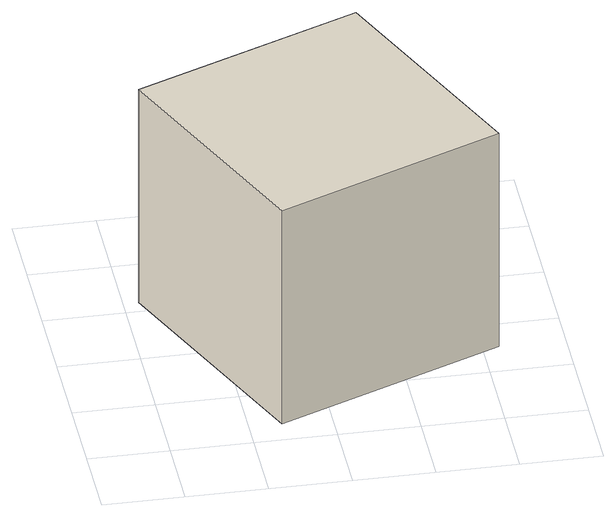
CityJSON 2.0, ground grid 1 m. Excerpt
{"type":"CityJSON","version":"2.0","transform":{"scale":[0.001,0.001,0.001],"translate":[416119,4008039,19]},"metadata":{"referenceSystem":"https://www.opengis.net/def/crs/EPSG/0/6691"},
"CityObjects":{
"building1":{"type":"Building","attributes":{"class":"3001","BuildingRiverFloodingRiskAttribute.description":"3","BuildingRiverFloodingRiskAttribute.rank":"2","BuildingRiverFloodingRiskAttribute.depth":2.67,"BuildingRiverFloodingRiskAttribute.adminType":"2","BuildingRiverFloodingRiskAttribute.scale":"2","BuildingRiverFloodingRiskAttribute.duration":13.57,"BuildingIDAttribute.prefecture":"08","BuildingIDAttribute.city":"08220"},"geometry":[{"type":"Solid","lod":"1","boundaries":[[[[0,1,2,3]],[[2,4,5,3]],[[1,6,4,2]],[[0,7,6,1]],[[3,5,7,0]],[[4,6,7,5]]]]}]}
},
"vertices":[
[1391,337,736],[186,3191,736],[2989,4367,736],[4195,1523,736],[2989,4367,3736],[4195,1523,3736],[186,3191,3736],[1391,337,3736]
]}
